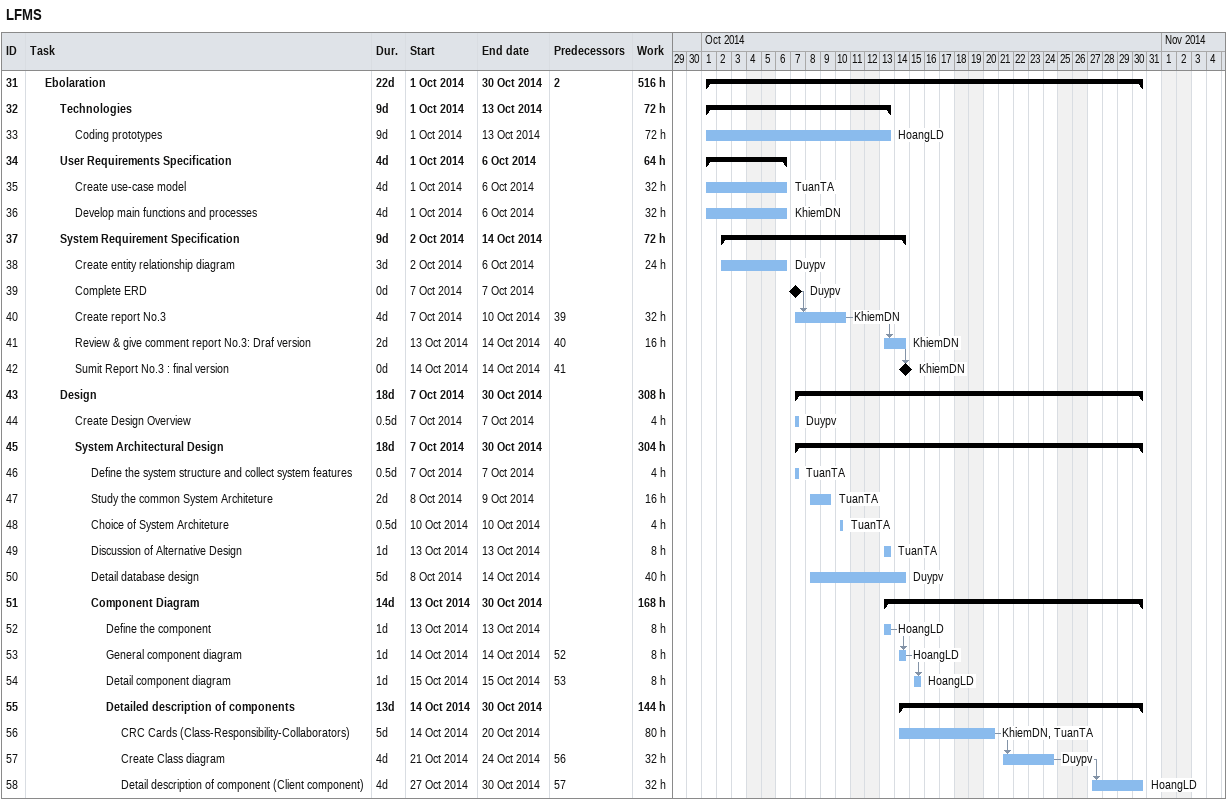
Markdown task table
LFMS

| ID | Level | Task | Duration | Start | Finish | Predecessors | Resources | Work (h) |
|---|---|---|---|---|---|---|---|---|
| 31 | 2 | **Ebolaration** | 22d | 2014-10-01 | 2014-10-30 | 2 |  | 516 |
| 32 | 3 | **Technologies** | 9d | 2014-10-01 | 2014-10-13 |  |  | 72 |
| 33 | 4 | Coding prototypes | 9d | 2014-10-01 | 2014-10-13 |  | HoangLD | 72 |
| 34 | 3 | **User Requirements Specification** | 4d | 2014-10-01 | 2014-10-06 |  |  | 64 |
| 35 | 4 | Create use-case model | 4d | 2014-10-01 | 2014-10-06 |  | TuanTA | 32 |
| 36 | 4 | Develop main functions and processes | 4d | 2014-10-01 | 2014-10-06 |  | KhiemDN | 32 |
| 37 | 3 | **System Requirement Specification** | 9d | 2014-10-02 | 2014-10-14 |  |  | 72 |
| 38 | 4 | Create entity relationship diagram | 3d | 2014-10-02 | 2014-10-06 |  | Duypv | 24 |
| 39 | 4 | Complete ERD | 0d | 2014-10-07 | 2014-10-07 |  | Duypv |  |
| 40 | 4 | Create report No.3 | 4d | 2014-10-07 | 2014-10-10 | 39 | KhiemDN | 32 |
| 41 | 4 | Review & give comment report No.3: Draf version | 2d | 2014-10-13 | 2014-10-14 | 40 | KhiemDN | 16 |
| 42 | 4 | Sumit Report No.3 : final version | 0d | 2014-10-14 | 2014-10-14 | 41 | KhiemDN |  |
| 43 | 3 | **Design** | 18d | 2014-10-07 | 2014-10-30 |  |  | 308 |
| 44 | 4 | Create Design Overview | 0.5d | 2014-10-07 | 2014-10-07 |  | Duypv | 4 |
| 45 | 4 | **System Architectural Design** | 18d | 2014-10-07 | 2014-10-30 |  |  | 304 |
| 46 | 5 | Define the system structure and collect system features | 0.5d | 2014-10-07 | 2014-10-07 |  | TuanTA | 4 |
| 47 | 5 | Study the common System Architeture | 2d | 2014-10-08 | 2014-10-09 |  | TuanTA | 16 |
| 48 | 5 | Choice of System Architeture | 0.5d | 2014-10-10 | 2014-10-10 |  | TuanTA | 4 |
| 49 | 5 | Discussion of Alternative Design | 1d | 2014-10-13 | 2014-10-13 |  | TuanTA | 8 |
| 50 | 5 | Detail database design | 5d | 2014-10-08 | 2014-10-14 |  | Duypv | 40 |
| 51 | 5 | **Component Diagram** | 14d | 2014-10-13 | 2014-10-30 |  |  | 168 |
| 52 | 6 | Define the component | 1d | 2014-10-13 | 2014-10-13 |  | HoangLD | 8 |
| 53 | 6 | General component diagram | 1d | 2014-10-14 | 2014-10-14 | 52 | HoangLD | 8 |
| 54 | 6 | Detail component diagram | 1d | 2014-10-15 | 2014-10-15 | 53 | HoangLD | 8 |
| 55 | 6 | **Detailed description of components** | 13d | 2014-10-14 | 2014-10-30 |  |  | 144 |
| 56 | 7 | CRC Cards (Class-Responsibility-Collaborators) | 5d | 2014-10-14 | 2014-10-20 |  | KhiemDN, TuanTA | 80 |
| 57 | 7 | Create Class diagram | 4d | 2014-10-21 | 2014-10-24 | 56 | Duypv | 32 |
| 58 | 7 | Detail description of component (Client component) | 4d | 2014-10-27 | 2014-10-30 | 57 | HoangLD | 32 |
